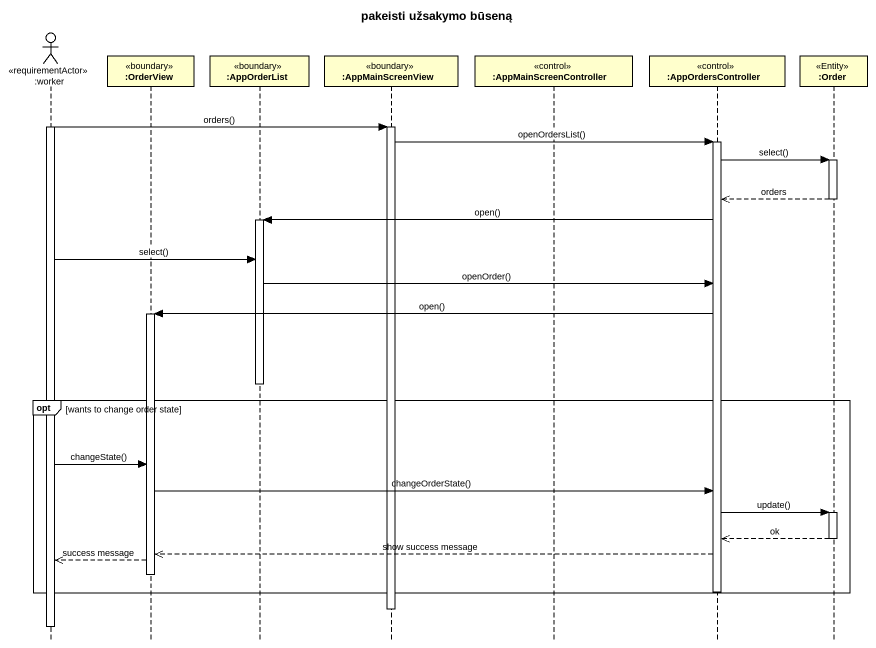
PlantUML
@startuml
title pakeisti užsakymo būseną
hide footbox
actor ":worker" as worker <<requirementActor>>
participant ":OrderView" as OrderView <<boundary>>
participant ":AppOrderList" as AppOrderList <<boundary>>
participant ":AppMainScreenView" as AppMainScreenView <<boundary>>
participant ":AppMainScreenController" as AppMainScreenController <<control>>
participant ":AppOrdersController" as AppOrdersController <<control>>
participant ":Order" as Order <<Entity>>

activate worker
worker -> AppMainScreenView : orders()
activate AppMainScreenView
AppMainScreenView -> AppOrdersController : openOrdersList()
activate AppOrdersController
AppOrdersController -> Order : select()
activate Order
Order -->> AppOrdersController : orders
deactivate Order
AppOrdersController -> AppOrderList : open()
activate AppOrderList
worker -> AppOrderList : select()
AppOrderList -> AppOrdersController : openOrder()
AppOrdersController -> OrderView : open()
activate OrderView
deactivate AppOrderList
opt wants to change order state
  worker -> OrderView : changeState()
  OrderView -> AppOrdersController : changeOrderState()
  AppOrdersController -> Order : update()
  activate Order
  Order -->> AppOrdersController : ok
  deactivate Order
  AppOrdersController -->> OrderView : show success message
  OrderView -->> worker : success message
  deactivate OrderView
  deactivate AppOrdersController
end
deactivate AppMainScreenView
deactivate worker
@enduml
